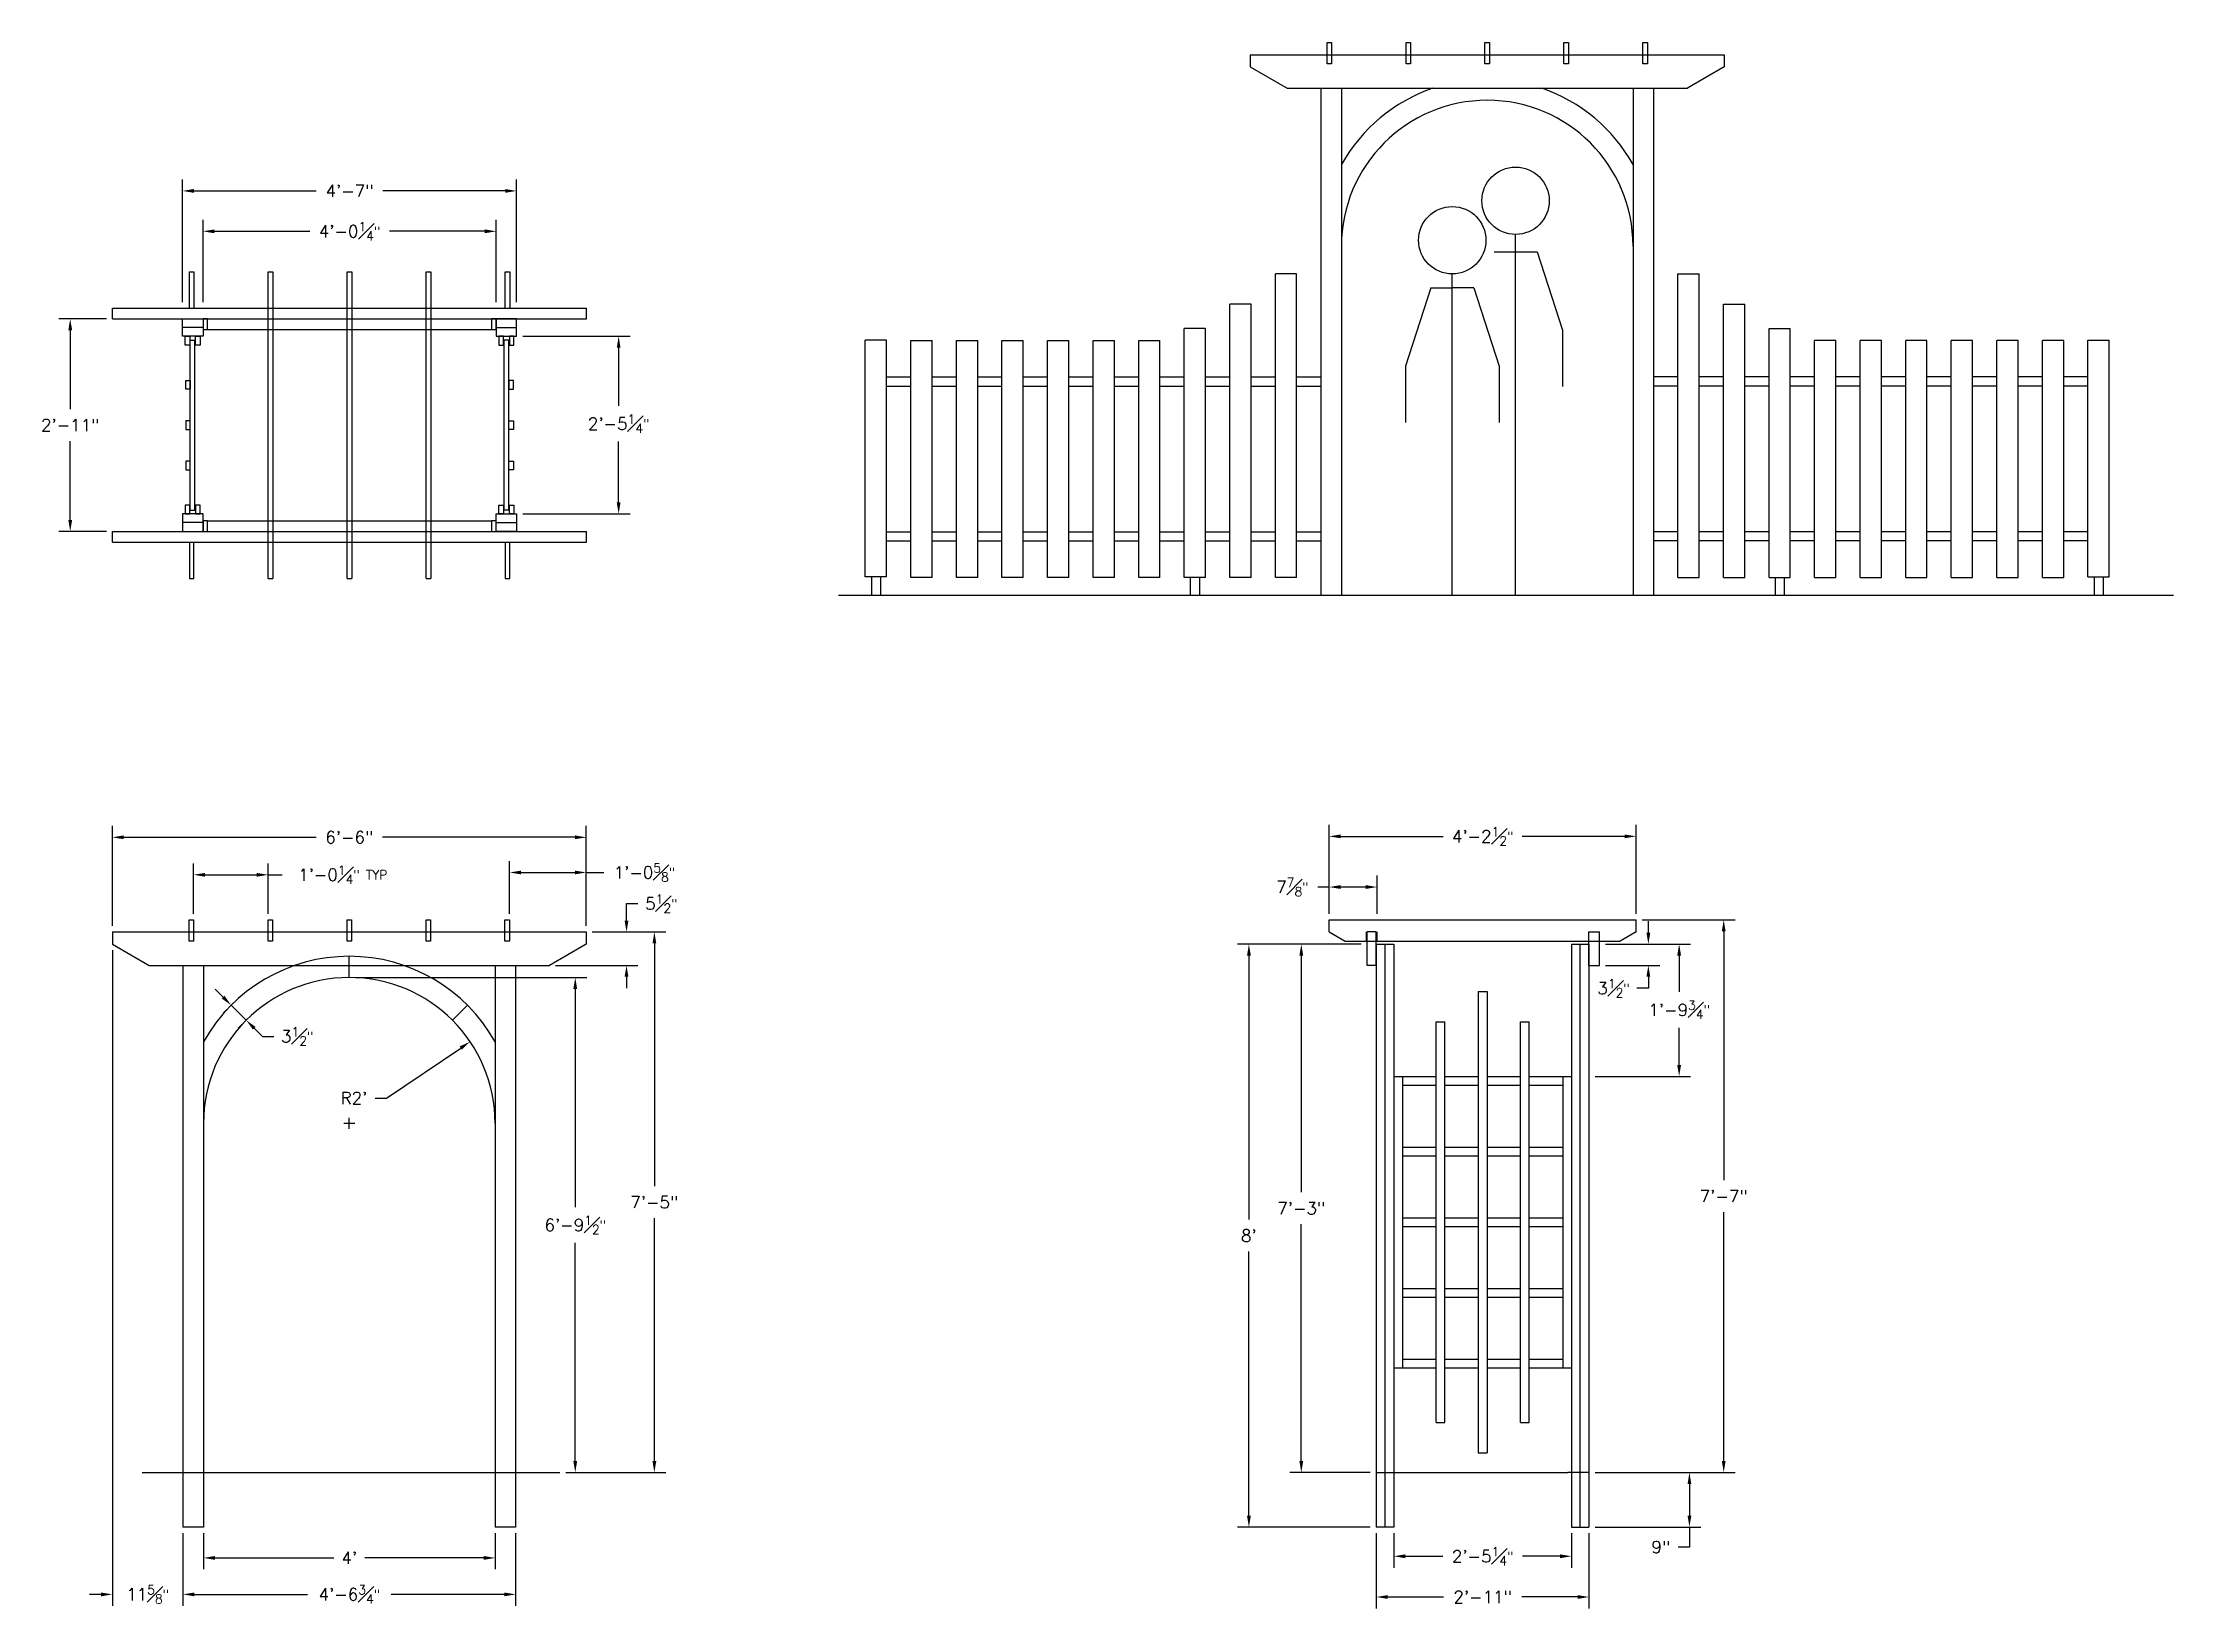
# Model space of a CAD drawing. Header units: inches. Extents: x -23 to 328, y -22 to 235.
import ezdxf

# ---------------------------------------------------------------- set-up
doc = ezdxf.new("R2010")
doc.units = ezdxf.units.IN
doc.header["$MEASUREMENT"] = 0
for name, color, linetype in [('Arbor', 7, 'Continuous'), ('Dimensions', 20, 'Continuous'), ('Reference', 72, 'Continuous')]:
    doc.layers.add(name, color=color, linetype=linetype)
doc.styles.get("Standard").update_dxf_attribs({"font": 'romans.shx'})
doc.dimstyles.get("Standard").update_dxf_attribs({"dimscale": 0, "dimtxt": 0.125, "dimasz": 0.1175, "dimexe": 0.1175, "dimexo": 0.0625, "dimgap": 0.09, "dimtad": 0, "dimtih": 1, "dimtoh": 1, "dimdec": 4, "dimzin": 0, "dimdsep": 46, "dimlunit": 4, "dimtxsty": 'Standard', "dimcen": 0.09, "dimadec": 0, "dimazin": 0, "dimtfac": 0.75, "dimtdec": 4, "dimtofl": 0, "dimtmove": 0, "dimatfit": 3, "dimfxl": 0.18, "dimfrac": 1, "dimtolj": 1, "dimtzin": 0, "dimarcsym": 0})

# ---------------------------------------------------------------- blocks, each defined once
blk = doc.blocks.new('*D0')
at = {"layer": 'Defpoints', "color": 0}
for p in [(0.12, -9), (54.87, -9), (0.12, -20.08)]:
    blk.add_point(p, dxfattribs=at)
at = {"layer": 'Dimensions', "color": 0, "lineweight": -2}
for p, q in [((0.12, -10), (0.12, -21.96)), ((54.87, -10), (54.87, -21.96)), ((2.01, -20.08), (20.62, -20.08)), ((52.99, -20.08), (34.38, -20.08))]:
    blk.add_line(p, q, dxfattribs=at)
at = {"layer": 'Dimensions', "color": 0}
for points in [[(2.01, -19.77), (2.01, -20.4), (0.12, -20.08)], [(52.99, -19.77), (52.99, -20.4), (54.87, -20.08)]]:
    blk.add_solid(points, dxfattribs=at)
at = {"layer": 'Dimensions', "color": 0, "insert": (27.5, -20.08), "char_height": 2, "attachment_point": 5}
blk.add_mtext('\\A1;4\'-6\\H0.750000x;\\S3#4;"', dxfattribs=at)
blk = doc.blocks.new('*D1')
at = {"layer": 'Defpoints', "color": 0}
for p in [(3.5, -9), (51.5, -9), (51.5, -14.07)]:
    blk.add_point(p, dxfattribs=at)
at = {"layer": 'Dimensions', "color": 0, "lineweight": -2}
for p, q in [((3.5, -10), (3.5, -15.95)), ((51.5, -10), (51.5, -15.95)), ((5.38, -14.07), (24.96, -14.07)), ((49.62, -14.07), (30.04, -14.07))]:
    blk.add_line(p, q, dxfattribs=at)
at = {"layer": 'Dimensions', "color": 0}
for points in [[(5.38, -13.76), (5.38, -14.39), (3.5, -14.07)], [(49.62, -13.76), (49.62, -14.39), (51.5, -14.07)]]:
    blk.add_solid(points, dxfattribs=at)
at = {"layer": 'Dimensions', "color": 0, "insert": (27.5, -14.07), "char_height": 2, "attachment_point": 5}
blk.add_mtext("\\A1;4'", dxfattribs=at)
blk = doc.blocks.new('*D2')
at = {"layer": 'Defpoints', "color": 0}
for p in [(66.5, 89), (77.71, 89), (62.14, 0)]:
    blk.add_point(p, dxfattribs=at)
at = {"layer": 'Dimensions', "color": 0, "lineweight": -2}
for p, q in [((67.5, 89), (79.59, 89)), ((77.71, 87.12), (77.71, 47.13)), ((77.71, 1.88), (77.71, 41.87)), ((63.14, 0), (79.59, 0))]:
    blk.add_line(p, q, dxfattribs=at)
at = {"layer": 'Dimensions', "color": 0}
for points in [[(77.4, 87.12), (78.03, 87.12), (77.71, 89)], [(77.4, 1.88), (78.03, 1.88), (77.71, 0)]]:
    blk.add_solid(points, dxfattribs=at)
at = {"layer": 'Dimensions', "color": 0, "insert": (77.71, 44.5), "char_height": 2, "attachment_point": 5}
blk.add_mtext('\\A1;7\'-5"', dxfattribs=at)
blk = doc.blocks.new('*D3')
at = {"layer": 'Defpoints', "color": 0}
for p in [(66.5, 104.59), (-11.5, 89), (66.5, 89)]:
    blk.add_point(p, dxfattribs=at)
at = {"layer": 'Dimensions', "color": 0, "lineweight": -2}
for p, q in [((-11.5, 90), (-11.5, 106.47)), ((66.5, 90), (66.5, 106.47)), ((-9.62, 104.59), (22.06, 104.59)), ((64.62, 104.59), (32.94, 104.59))]:
    blk.add_line(p, q, dxfattribs=at)
at = {"layer": 'Dimensions', "color": 0}
for points in [[(-9.62, 104.91), (-9.62, 104.28), (-11.5, 104.59)], [(64.62, 104.91), (64.62, 104.28), (66.5, 104.59)]]:
    blk.add_solid(points, dxfattribs=at)
at = {"layer": 'Dimensions', "color": 0, "insert": (27.5, 104.59), "char_height": 2, "attachment_point": 5}
blk.add_mtext('\\A1;6\'-6"', dxfattribs=at)
blk = doc.blocks.new('*D4')
at = {"layer": 'Defpoints', "color": 0}
for p in [(27.5, 81.5), (64.69, 81.5), (62.14, 0)]:
    blk.add_point(p, dxfattribs=at)
at = {"layer": 'Dimensions', "color": 0, "lineweight": -2}
for p, q in [((28.5, 81.5), (66.57, 81.5)), ((64.69, 79.62), (64.69, 43.69)), ((64.69, 1.88), (64.69, 37.81)), ((63.14, 0), (66.57, 0))]:
    blk.add_line(p, q, dxfattribs=at)
at = {"layer": 'Dimensions', "color": 0}
for points in [[(64.37, 79.62), (65, 79.62), (64.69, 81.5)], [(64.37, 1.88), (65, 1.88), (64.69, 0)]]:
    blk.add_solid(points, dxfattribs=at)
at = {"layer": 'Dimensions', "color": 0, "insert": (64.69, 40.75), "char_height": 2, "attachment_point": 5}
blk.add_mtext('\\A1;6\'-9\\H0.750000x;\\S1#2;"', dxfattribs=at)
blk = doc.blocks.new('*D5')
at = {"layer": 'Defpoints', "color": 0}
for p in [(-11.46, 189.97), (-18.44, 154.97), (-11.46, 154.97)]:
    blk.add_point(p, dxfattribs=at)
at = {"layer": 'Dimensions', "color": 0, "lineweight": -2}
for p, q in [((-12.46, 189.97), (-20.32, 189.97)), ((-18.44, 188.09), (-18.44, 175.1)), ((-18.44, 156.85), (-18.44, 169.84)), ((-12.46, 154.97), (-20.32, 154.97))]:
    blk.add_line(p, q, dxfattribs=at)
at = {"layer": 'Dimensions', "color": 0}
for points in [[(-18.75, 188.09), (-18.12, 188.09), (-18.44, 189.97)], [(-18.75, 156.85), (-18.12, 156.85), (-18.44, 154.97)]]:
    blk.add_solid(points, dxfattribs=at)
at = {"layer": 'Dimensions', "color": 0, "insert": (-18.44, 172.47), "char_height": 2, "attachment_point": 5}
blk.add_mtext('\\A1;2\'-11"', dxfattribs=at)
blk = doc.blocks.new('*D6')
at = {"layer": 'Defpoints', "color": 0}
for p in [(51.67, 204.39), (3.42, 191.72), (51.67, 191.72)]:
    blk.add_point(p, dxfattribs=at)
at = {"layer": 'Dimensions', "color": 0, "lineweight": -2}
for p, q in [((3.42, 192.72), (3.42, 206.27)), ((5.3, 204.39), (20.98, 204.39)), ((49.79, 204.39), (34.1, 204.39)), ((51.67, 192.72), (51.67, 206.27))]:
    blk.add_line(p, q, dxfattribs=at)
at = {"layer": 'Dimensions', "color": 0}
for points in [[(5.3, 204.7), (5.3, 204.07), (3.42, 204.39)], [(49.79, 204.7), (49.79, 204.07), (51.67, 204.39)]]:
    blk.add_solid(points, dxfattribs=at)
at = {"layer": 'Dimensions', "color": 0, "insert": (27.54, 204.39), "char_height": 2, "attachment_point": 5}
blk.add_mtext('\\A1;4\'-0\\H0.750000x;\\S1#4;"', dxfattribs=at)
blk = doc.blocks.new('*D7')
at = {"layer": 'Defpoints', "color": 0}
for p in [(239.29, 91), (253.72, 91), (231.54, 0)]:
    blk.add_point(p, dxfattribs=at)
at = {"layer": 'Dimensions', "color": 0, "lineweight": -2}
for p, q in [((240.29, 91), (255.6, 91)), ((253.72, 89.12), (253.72, 48.13)), ((253.72, 1.88), (253.72, 42.87)), ((232.54, 0), (255.6, 0))]:
    blk.add_line(p, q, dxfattribs=at)
at = {"layer": 'Dimensions', "color": 0}
for points in [[(253.41, 89.12), (254.03, 89.12), (253.72, 91)], [(253.41, 1.88), (254.03, 1.88), (253.72, 0)]]:
    blk.add_solid(points, dxfattribs=at)
at = {"layer": 'Dimensions', "color": 0, "insert": (253.72, 45.5), "char_height": 2, "attachment_point": 5}
blk.add_mtext('\\A1;7\'-7"', dxfattribs=at)
blk = doc.blocks.new('*D8')
at = {"layer": 'Defpoints', "color": 0}
for p in [(231.54, 0), (231.54, -9), (248.08, -9)]:
    blk.add_point(p, dxfattribs=at)
at = {"layer": 'Dimensions', "color": 0, "lineweight": -2}
for p, q in [((232.54, 0), (249.96, 0)), ((248.08, -1.88), (248.08, -7.12)), ((232.54, -9), (249.96, -9)), ((248.08, -9), (248.08, -12.29)), ((248.08, -12.29), (246.2, -12.29))]:
    blk.add_line(p, q, dxfattribs=at)
at = {"layer": 'Dimensions', "color": 0}
for points in [[(247.77, -1.88), (248.39, -1.88), (248.08, 0)], [(247.77, -7.12), (248.39, -7.12), (248.08, -9)]]:
    blk.add_solid(points, dxfattribs=at)
at = {"layer": 'Dimensions', "color": 0, "insert": (243.38, -12.29), "char_height": 2, "attachment_point": 5}
blk.add_mtext('\\A1;9"', dxfattribs=at)
blk = doc.blocks.new('*D9')
at = {"layer": 'Defpoints', "color": 0}
for p in [(195.04, 87), (175.57, -9), (196.54, -9)]:
    blk.add_point(p, dxfattribs=at)
at = {"layer": 'Dimensions', "color": 0, "lineweight": -2}
for p, q in [((194.04, 87), (173.69, 87)), ((175.57, 85.12), (175.57, 41.63)), ((175.57, -7.12), (175.57, 36.37)), ((195.54, -9), (173.69, -9))]:
    blk.add_line(p, q, dxfattribs=at)
at = {"layer": 'Dimensions', "color": 0}
for points in [[(175.26, 85.12), (175.89, 85.12), (175.57, 87)], [(175.26, -7.12), (175.89, -7.12), (175.57, -9)]]:
    blk.add_solid(points, dxfattribs=at)
at = {"layer": 'Dimensions', "color": 0, "insert": (175.57, 39), "char_height": 2, "attachment_point": 5}
blk.add_mtext("\\A1;8'", dxfattribs=at)
blk = doc.blocks.new('*D10')
at = {"layer": 'Defpoints', "color": 0}
for p in [(239.29, 104.75), (188.79, 91), (239.29, 91)]:
    blk.add_point(p, dxfattribs=at)
at = {"layer": 'Dimensions', "color": 0, "lineweight": -2}
for p, q in [((188.79, 92), (188.79, 106.63)), ((239.29, 92), (239.29, 106.63)), ((190.67, 104.75), (207.52, 104.75)), ((237.41, 104.75), (220.56, 104.75))]:
    blk.add_line(p, q, dxfattribs=at)
at = {"layer": 'Dimensions', "color": 0}
for points in [[(190.67, 105.06), (190.67, 104.44), (188.79, 104.75)], [(237.41, 105.06), (237.41, 104.44), (239.29, 104.75)]]:
    blk.add_solid(points, dxfattribs=at)
at = {"layer": 'Dimensions', "color": 0, "insert": (214.04, 104.75), "char_height": 2, "attachment_point": 5}
blk.add_mtext('\\A1;4\'-2\\H0.750000x;\\S1#2;"', dxfattribs=at)
blk = doc.blocks.new('*D11')
at = {"layer": 'Defpoints', "color": 0}
for p in [(55.04, 211.04), (0.04, 191.72), (55.04, 191.72)]:
    blk.add_point(p, dxfattribs=at)
at = {"layer": 'Dimensions', "color": 0, "lineweight": -2}
for p, q in [((0.04, 192.72), (0.04, 212.92)), ((1.92, 211.04), (22.06, 211.04)), ((53.16, 211.04), (33.03, 211.04)), ((55.04, 192.72), (55.04, 212.92))]:
    blk.add_line(p, q, dxfattribs=at)
at = {"layer": 'Dimensions', "color": 0}
for points in [[(1.92, 211.35), (1.92, 210.73), (0.04, 211.04)], [(53.16, 211.35), (53.16, 210.73), (55.04, 211.04)]]:
    blk.add_solid(points, dxfattribs=at)
at = {"layer": 'Dimensions', "color": 0, "insert": (27.54, 211.04), "char_height": 2, "attachment_point": 5}
blk.add_mtext('\\A1;4\'-7"', dxfattribs=at)
blk = doc.blocks.new('*D12')
at = {"layer": 'Defpoints', "color": 0}
for p in [(196.54, -9), (231.54, -9), (231.54, -20.51)]:
    blk.add_point(p, dxfattribs=at)
at = {"layer": 'Dimensions', "color": 0, "lineweight": -2}
for p, q in [((196.54, -10), (196.54, -22.39)), ((231.54, -10), (231.54, -22.39)), ((198.42, -20.51), (207.6, -20.51)), ((229.66, -20.51), (220.48, -20.51))]:
    blk.add_line(p, q, dxfattribs=at)
at = {"layer": 'Dimensions', "color": 0}
for points in [[(198.42, -20.2), (198.42, -20.82), (196.54, -20.51)], [(229.66, -20.2), (229.66, -20.82), (231.54, -20.51)]]:
    blk.add_solid(points, dxfattribs=at)
at = {"layer": 'Dimensions', "color": 0, "insert": (214.04, -20.51), "char_height": 2, "attachment_point": 5}
blk.add_mtext('\\A1;2\'-11"', dxfattribs=at)
blk = doc.blocks.new('*D13')
at = {"layer": 'Defpoints', "color": 0}
for p in [(195.04, 87), (184.19, 0), (196.54, 0)]:
    blk.add_point(p, dxfattribs=at)
at = {"layer": 'Dimensions', "color": 0, "lineweight": -2}
for p, q in [((194.04, 87), (182.31, 87)), ((184.19, 85.12), (184.19, 46.13)), ((184.19, 1.88), (184.19, 40.87)), ((195.54, 0), (182.31, 0))]:
    blk.add_line(p, q, dxfattribs=at)
at = {"layer": 'Dimensions', "color": 0}
for points in [[(183.88, 85.12), (184.51, 85.12), (184.19, 87)], [(183.88, 1.88), (184.51, 1.88), (184.19, 0)]]:
    blk.add_solid(points, dxfattribs=at)
at = {"layer": 'Dimensions', "color": 0, "insert": (184.19, 43.5), "char_height": 2, "attachment_point": 5}
blk.add_mtext('\\A1;7\'-3"', dxfattribs=at)
blk = doc.blocks.new('*D14')
at = {"layer": 'Defpoints', "color": 0}
for p in [(196.67, 96.4), (188.79, 91), (196.67, 91)]:
    blk.add_point(p, dxfattribs=at)
at = {"layer": 'Dimensions', "color": 0, "lineweight": -2}
for p, q in [((188.79, 92), (188.79, 98.28)), ((196.67, 92), (196.67, 98.28)), ((188.79, 96.4), (186.91, 96.4)), ((194.79, 96.4), (190.67, 96.4))]:
    blk.add_line(p, q, dxfattribs=at)
at = {"layer": 'Dimensions', "color": 0}
for points in [[(190.67, 96.72), (190.67, 96.09), (188.79, 96.4)], [(194.79, 96.72), (194.79, 96.09), (196.67, 96.4)]]:
    blk.add_solid(points, dxfattribs=at)
at = {"layer": 'Dimensions', "color": 0, "insert": (182.73, 96.4), "char_height": 2, "attachment_point": 5}
blk.add_mtext('\\A1;7\\H0.750000x;\\S7#8;"', dxfattribs=at)
blk = doc.blocks.new('*D15')
at = {"layer": 'Defpoints', "color": 0}
for p in [(199.42, -9), (228.67, -9), (228.67, -13.8)]:
    blk.add_point(p, dxfattribs=at)
at = {"layer": 'Dimensions', "color": 0, "lineweight": -2}
for p, q in [((199.42, -10), (199.42, -15.68)), ((228.67, -10), (228.67, -15.68)), ((201.3, -13.8), (207.48, -13.8)), ((226.79, -13.8), (220.6, -13.8))]:
    blk.add_line(p, q, dxfattribs=at)
at = {"layer": 'Dimensions', "color": 0}
for points in [[(201.3, -13.49), (201.3, -14.12), (199.42, -13.8)], [(226.79, -13.49), (226.79, -14.12), (228.67, -13.8)]]:
    blk.add_solid(points, dxfattribs=at)
at = {"layer": 'Dimensions', "color": 0, "insert": (214.04, -13.8), "char_height": 2, "attachment_point": 5}
blk.add_mtext('\\A1;2\'-5\\H0.750000x;\\S1#4;"', dxfattribs=at)
blk = doc.blocks.new('*D16')
at = {"layer": 'Defpoints', "color": 0}
for p in [(233.29, 87), (246.39, 87), (231.54, 65.22)]:
    blk.add_point(p, dxfattribs=at)
at = {"layer": 'Dimensions', "color": 0, "lineweight": -2}
for p, q in [((234.29, 87), (248.27, 87)), ((246.39, 85.12), (246.39, 79.12)), ((246.39, 67.1), (246.39, 73.24)), ((232.54, 65.22), (248.27, 65.22))]:
    blk.add_line(p, q, dxfattribs=at)
at = {"layer": 'Dimensions', "color": 0}
for points in [[(246.07, 85.12), (246.7, 85.12), (246.39, 87)], [(246.07, 67.1), (246.7, 67.1), (246.39, 65.22)]]:
    blk.add_solid(points, dxfattribs=at)
at = {"layer": 'Dimensions', "color": 0, "insert": (246.39, 76.18), "char_height": 2, "attachment_point": 5}
blk.add_mtext('\\A1;1\'-9\\H0.750000x;\\S3#4;"', dxfattribs=at)
blk = doc.blocks.new('*D17')
at = {"layer": 'Defpoints', "color": 0}
for p in [(14.12, 98.42), (1.88, 91), (14.12, 91)]:
    blk.add_point(p, dxfattribs=at)
at = {"layer": 'Dimensions', "color": 0, "lineweight": -2}
for p, q in [((1.88, 92), (1.88, 100.3)), ((3.76, 98.42), (12.24, 98.42)), ((14.12, 92), (14.12, 100.3)), ((14.12, 98.42), (16.44, 98.42))]:
    blk.add_line(p, q, dxfattribs=at)
at = {"layer": 'Dimensions', "color": 0}
for points in [[(3.76, 98.73), (3.76, 98.1), (1.88, 98.42)], [(12.24, 98.73), (12.24, 98.1), (14.12, 98.42)]]:
    blk.add_solid(points, dxfattribs=at)
at = {"layer": 'Dimensions', "color": 0, "insert": (26.43, 98.42), "char_height": 2, "attachment_point": 5}
blk.add_mtext('\\A1;1\'-0\\H0.750000x;\\S1#4;" TYP', dxfattribs=at)
blk = doc.blocks.new('*D18')
at = {"layer": 'Defpoints', "color": 0}
for p in [(55.04, 187.1), (55.04, 157.85), (71.83, 157.85)]:
    blk.add_point(p, dxfattribs=at)
at = {"layer": 'Dimensions', "color": 0, "lineweight": -2}
for p, q in [((56.04, 187.1), (73.71, 187.1)), ((71.83, 185.22), (71.83, 175.64)), ((71.83, 159.73), (71.83, 169.76)), ((56.04, 157.85), (73.71, 157.85))]:
    blk.add_line(p, q, dxfattribs=at)
at = {"layer": 'Dimensions', "color": 0}
for points in [[(71.52, 185.22), (72.14, 185.22), (71.83, 187.1)], [(71.52, 159.73), (72.14, 159.73), (71.83, 157.85)]]:
    blk.add_solid(points, dxfattribs=at)
at = {"layer": 'Dimensions', "color": 0, "insert": (71.83, 172.7), "char_height": 2, "attachment_point": 5}
blk.add_mtext('\\A1;2\'-5\\H0.750000x;\\S1#4;"', dxfattribs=at)
blk = doc.blocks.new('*D19')
at = {"layer": 'Defpoints', "color": 0}
for p in [(-11.5, 87), (0.12, -9), (0.12, -20.08)]:
    blk.add_point(p, dxfattribs=at)
at = {"layer": 'Dimensions', "color": 0, "lineweight": -2}
for p, q in [((-11.5, 86), (-11.5, -21.96)), ((0.12, -10), (0.12, -21.96)), ((-13.38, -20.08), (-15.26, -20.08)), ((2.01, -20.08), (3.89, -20.08))]:
    blk.add_line(p, q, dxfattribs=at)
at = {"layer": 'Dimensions', "color": 0}
for points in [[(-13.38, -19.77), (-13.38, -20.4), (-11.5, -20.08)], [(2.01, -19.77), (2.01, -20.4), (0.12, -20.08)]]:
    blk.add_solid(points, dxfattribs=at)
at = {"layer": 'Dimensions', "color": 0, "insert": (-5.69, -20.08), "char_height": 2, "attachment_point": 5}
blk.add_mtext('\\A1;11\\H0.750000x;\\S5#8;"', dxfattribs=at)
blk = doc.blocks.new('*D20')
at = {"layer": 'Defpoints', "color": 0}
for p in [(66.5, 89), (60.44, 83.5), (73.13, 83.5)]:
    blk.add_point(p, dxfattribs=at)
at = {"layer": 'Dimensions', "color": 0, "lineweight": -2}
for p, q in [((73.13, 90.88), (73.13, 93.68)), ((73.13, 93.68), (75.01, 93.68)), ((67.5, 89), (75.01, 89)), ((61.44, 83.5), (75.01, 83.5)), ((73.13, 81.62), (73.13, 79.74))]:
    blk.add_line(p, q, dxfattribs=at)
at = {"layer": 'Dimensions', "color": 0}
for points in [[(72.81, 90.88), (73.44, 90.88), (73.13, 89)], [(72.81, 81.62), (73.44, 81.62), (73.13, 83.5)]]:
    blk.add_solid(points, dxfattribs=at)
at = {"layer": 'Dimensions', "color": 0, "insert": (78.86, 93.68), "char_height": 2, "attachment_point": 5}
blk.add_mtext('\\A1;5\\H0.750000x;\\S1#2;"', dxfattribs=at)
blk = doc.blocks.new('*D21')
at = {"layer": 'Defpoints', "color": 0}
for p in [(66.5, 98.8), (53.88, 91), (66.5, 89)]:
    blk.add_point(p, dxfattribs=at)
at = {"layer": 'Dimensions', "color": 0, "lineweight": -2}
for p, q in [((53.88, 92), (53.88, 100.68)), ((55.76, 98.8), (64.62, 98.8)), ((66.5, 90), (66.5, 100.68)), ((66.5, 98.8), (69.37, 98.8))]:
    blk.add_line(p, q, dxfattribs=at)
at = {"layer": 'Dimensions', "color": 0}
for points in [[(55.76, 99.11), (55.76, 98.49), (53.88, 98.8)], [(64.62, 99.11), (64.62, 98.49), (66.5, 98.8)]]:
    blk.add_solid(points, dxfattribs=at)
at = {"layer": 'Dimensions', "color": 0, "insert": (76.07, 98.8), "char_height": 2, "attachment_point": 5}
blk.add_mtext('\\A1;1\'-0\\H0.750000x;\\S5#8;"', dxfattribs=at)
blk = doc.blocks.new('*D22')
at = {"layer": 'Defpoints', "color": 0}
for p in [(233.29, 87), (233.29, 83.5), (241.32, 83.5)]:
    blk.add_point(p, dxfattribs=at)
at = {"layer": 'Dimensions', "color": 0, "lineweight": -2}
for p, q in [((241.32, 88.88), (241.32, 90.76)), ((234.29, 87), (243.2, 87)), ((234.29, 83.5), (243.2, 83.5)), ((241.32, 81.62), (241.32, 79.74)), ((241.32, 79.74), (239.44, 79.74))]:
    blk.add_line(p, q, dxfattribs=at)
at = {"layer": 'Dimensions', "color": 0}
for points in [[(241, 88.88), (241.63, 88.88), (241.32, 87)], [(241, 81.62), (241.63, 81.62), (241.32, 83.5)]]:
    blk.add_solid(points, dxfattribs=at)
at = {"layer": 'Dimensions', "color": 0, "insert": (235.58, 79.74), "char_height": 2, "attachment_point": 5}
blk.add_mtext('\\A1;3\\H0.750000x;\\S1#2;"', dxfattribs=at)
blk = doc.blocks.new('*D23')
at = {"layer": 'Defpoints', "color": 0}
for p in [(8.05, 76.95), (10.53, 74.47), (10.53, 74.47)]:
    blk.add_point(p, dxfattribs=at)
at = {"layer": 'Dimensions', "color": 0, "lineweight": -2}
for p, q in [((6.73, 78.27), (5.4, 79.6)), ((7.35, 76.24), (6.73, 75.62)), ((9.82, 73.76), (9.2, 73.14)), ((11.86, 73.14), (13.19, 71.81)), ((13.19, 71.81), (15.07, 71.81))]:
    blk.add_line(p, q, dxfattribs=at)
at = {"layer": 'Dimensions', "color": 0}
for points in [[(6.95, 78.5), (6.5, 78.05), (8.05, 76.95)], [(12.08, 73.36), (11.64, 72.92), (10.53, 74.47)]]:
    blk.add_solid(points, dxfattribs=at)
at = {"layer": 'Dimensions', "color": 0, "insert": (18.92, 71.81), "char_height": 2, "attachment_point": 5}
blk.add_mtext('\\A1;3\\H0.750000x;\\S1#2;"', dxfattribs=at)
blk = doc.blocks.new('*D24')
at = {"layer": 'Defpoints', "color": 0}
for p in [(47.38, 70.94), (27.5, 57.5)]:
    blk.add_point(p, dxfattribs=at)
at = {"layer": 'Dimensions', "color": 0, "lineweight": -2}
for p, q in [((33.62, 61.64), (45.83, 69.89)), ((31.74, 61.64), (33.62, 61.64))]:
    blk.add_line(p, q, dxfattribs=at)
at = {"layer": 'Dimensions', "color": 0}
blk.add_solid([(45.65, 70.15), (46, 69.63), (47.38, 70.94)], dxfattribs=at)
at = {"layer": 'Dimensions', "color": 0, "insert": (28.26, 61.64), "char_height": 2, "attachment_point": 5}
blk.add_mtext("\\A1;R2'", dxfattribs=at)

msp = doc.modelspace()

# ---------------------------------------------------------------- linework, layer by layer
at = {"layer": 'Arbor'}
for p, q in [((175.80236, 233.46427), (253.80236, 233.46427)), ((175.80236, 233.46427), (175.80236, 231.46427)), ((253.80236, 233.46427), (253.80236, 231.46427)), ((175.80236, 231.46427), (181.86453, 227.96427)), ((253.80236, 231.46427), (247.74018, 227.96427)), ((181.86453, 227.96427), (247.74018, 227.96427)), ((187.42736, 227.96427), (187.42736, 144.46427)), ((190.80236, 227.96427), (190.80236, 144.46427)), ((238.80236, 227.96427), (238.80236, 144.46427)), ((242.17736, 227.96427), (242.17736, 144.46427)), ((1.16834, 191.72341), (1.16834, 197.72341)), ((1.16834, 197.72341), (1.91834, 197.72341)), ((1.91834, 197.72341), (1.91834, 191.72341)), ((14.16834, 147.22341), (14.16834, 197.72341)), ((14.16834, 197.72341), (14.91834, 197.72341)), ((14.91834, 197.72341), (14.91834, 147.22341)), ((27.16834, 197.72341), (27.91834, 197.72341)), ((27.16834, 147.22341), (27.16834, 197.72341)), ((27.91834, 197.72341), (27.91834, 147.22341)), ((40.16834, 147.22341), (40.16834, 197.72341)), ((40.16834, 197.72341), (40.91834, 197.72341)), ((40.91834, 197.72341), (40.91834, 147.22341)), ((53.16834, 191.72341), (53.16834, 197.72341)), ((53.16834, 197.72341), (53.91834, 197.72341)), ((53.91834, 197.72341), (53.91834, 191.72341)), ((183.42736, 197.39393), (179.92736, 197.39393)), ((179.92736, 147.40177), (179.92736, 197.39393)), ((183.42736, 147.40177), (183.42736, 197.39393)), ((246.17736, 147.40177), (246.17736, 197.39393)), ((246.17736, 197.39393), (249.67736, 197.39393)), ((249.67736, 147.40177), (249.67736, 197.39393)), ((-11.45666, 189.97341), (-11.45666, 191.72341)), ((-11.45666, 191.72341), (66.54334, 191.72341)), ((-11.45666, 189.97341), (66.54334, 189.97341)), ((0.04334, 189.97341), (3.54334, 189.97341)), ((0.04334, 187.09841), (0.04334, 189.97341)), ((3.41834, 189.97341), (3.41834, 188.22341)), ((3.41834, 189.97341), (3.41834, 187.09841)), ((55.04334, 189.97341), (51.54334, 189.97341)), ((55.04334, 189.97341), (51.54334, 189.97341)), ((51.66834, 189.97341), (51.66834, 188.22341)), ((51.66834, 189.97341), (51.66834, 187.09841)), ((51.66834, 189.97341), (51.66834, 188.22341)), ((55.04334, 188.22341), (55.04334, 189.97341)), ((55.04334, 187.09841), (55.04334, 189.97341)), ((66.54334, 189.97341), (66.54334, 191.72341)), ((172.42736, 147.40177), (172.42736, 192.40177)), ((175.92736, 192.40177), (172.42736, 192.40177)), ((175.92736, 147.40177), (175.92736, 192.40177)), ((253.67736, 147.40177), (253.67736, 192.40177)), ((253.67736, 192.40177), (257.17736, 192.40177)), ((257.17736, 147.40177), (257.17736, 192.40177)), ((3.41834, 188.53591), (0.04334, 188.53591)), ((3.41834, 187.09841), (0.04334, 187.09841)), ((1.32758, 158.47341), (1.32758, 186.47341)), ((1.32758, 186.47341), (2.07758, 186.47341)), ((2.07758, 158.47341), (2.07758, 186.47341)), ((4.16834, 188.22341), (50.91834, 188.22341)), ((51.66834, 188.53591), (55.04334, 188.53591)), ((51.66834, 187.09841), (55.04334, 187.09841)), ((53.0091, 158.47341), (53.0091, 186.47341)), ((53.7591, 186.47341), (53.0091, 186.47341)), ((53.7591, 158.47341), (53.7591, 186.47341)), ((112.42736, 147.46427), (112.42736, 186.46427)), ((115.92736, 186.46427), (112.42736, 186.46427)), ((115.92736, 147.46427), (115.92736, 186.46427)), ((119.92736, 147.40177), (119.92736, 186.40177)), ((119.92736, 186.40177), (123.42736, 186.40177)), ((123.42736, 147.40177), (123.42736, 186.40177)), ((127.42736, 147.40177), (127.42736, 186.40177)), ((127.42736, 186.40177), (130.92736, 186.40177)), ((130.92736, 147.40177), (130.92736, 186.40177)), ((134.92736, 147.40177), (134.92736, 186.40177)), ((134.92736, 186.40177), (138.42736, 186.40177)), ((138.42736, 147.40177), (138.42736, 186.40177)), ((142.42736, 147.40177), (142.42736, 186.40177)), ((142.42736, 186.40177), (145.92736, 186.40177)), ((145.92736, 147.40177), (145.92736, 186.40177)), ((149.92736, 147.40177), (149.92736, 186.40177)), ((149.92736, 186.40177), (153.42736, 186.40177)), ((153.42736, 147.40177), (153.42736, 186.40177)), ((157.42736, 147.40177), (157.42736, 186.40177)), ((157.42736, 186.40177), (160.92736, 186.40177)), ((160.92736, 147.40177), (160.92736, 186.40177)), ((164.92736, 147.40177), (164.92736, 188.40177)), ((168.42736, 188.40177), (164.92736, 188.40177)), ((168.42736, 147.40177), (168.42736, 188.40177)), ((261.17736, 147.40177), (261.17736, 188.40177)), ((261.17736, 188.40177), (264.67736, 188.40177)), ((264.67736, 147.40177), (264.67736, 188.40177)), ((268.67736, 147.40177), (268.67736, 186.40177)), ((272.17736, 186.40177), (268.67736, 186.40177)), ((272.17736, 147.40177), (272.17736, 186.40177)), ((276.17736, 147.40177), (276.17736, 186.40177)), ((279.67736, 186.40177), (276.17736, 186.40177)), ((279.67736, 147.40177), (279.67736, 186.40177)), ((283.67736, 147.40177), (283.67736, 186.40177)), ((287.17736, 186.40177), (283.67736, 186.40177)), ((287.17736, 147.40177), (287.17736, 186.40177)), ((291.17736, 147.40177), (291.17736, 186.40177)), ((294.67736, 186.40177), (291.17736, 186.40177)), ((294.67736, 147.40177), (294.67736, 186.40177)), ((298.67736, 147.40177), (298.67736, 186.40177)), ((302.17736, 186.40177), (298.67736, 186.40177)), ((302.17736, 147.40177), (302.17736, 186.40177)), ((306.17736, 147.40177), (306.17736, 186.40177)), ((309.67736, 186.40177), (306.17736, 186.40177)), ((309.67736, 147.40177), (309.67736, 186.40177)), ((313.67736, 147.46427), (313.67736, 186.46427)), ((313.67736, 186.46427), (317.17736, 186.46427)), ((317.17736, 147.46427), (317.17736, 186.46427)), ((115.92736, 180.40177), (119.92736, 180.40177)), ((115.92736, 178.90177), (119.92736, 178.90177)), ((123.42736, 180.40177), (127.42736, 180.40177)), ((123.42736, 178.90177), (127.42736, 178.90177)), ((130.92736, 180.40177), (134.92736, 180.40177)), ((130.92736, 178.90177), (134.92736, 178.90177)), ((138.42736, 180.40177), (142.42736, 180.40177)), ((138.42736, 178.90177), (142.42736, 178.90177)), ((145.92736, 180.40177), (149.92736, 180.40177)), ((145.92736, 178.90177), (149.92736, 178.90177)), ((153.42736, 180.40177), (157.42736, 180.40177)), ((153.42736, 178.90177), (157.42736, 178.90177)), ((160.92736, 180.40177), (164.92736, 180.40177)), ((160.92736, 178.90177), (164.92736, 178.90177)), ((168.42736, 180.40177), (172.42736, 180.40177)), ((168.42736, 178.90177), (172.42736, 178.90177)), ((175.92736, 180.40177), (179.92736, 180.40177)), ((175.92736, 178.90177), (179.92736, 178.90177)), ((183.42736, 180.40177), (187.42736, 180.40177)), ((183.42736, 178.90177), (187.42736, 178.90177)), ((246.17736, 180.40177), (242.17736, 180.40177)), ((246.17736, 178.90177), (242.17736, 178.90177)), ((253.67736, 180.40177), (249.67736, 180.40177)), ((253.67736, 178.90177), (249.67736, 178.90177)), ((261.17736, 180.40177), (257.17736, 180.40177)), ((261.17736, 178.90177), (257.17736, 178.90177)), ((268.67736, 180.40177), (264.67736, 180.40177)), ((268.67736, 178.90177), (264.67736, 178.90177)), ((276.17736, 180.40177), (272.17736, 180.40177)), ((276.17736, 178.90177), (272.17736, 178.90177)), ((283.67736, 180.40177), (279.67736, 180.40177)), ((283.67736, 178.90177), (279.67736, 178.90177)), ((291.17736, 180.40177), (287.17736, 180.40177)), ((291.17736, 178.90177), (287.17736, 178.90177)), ((298.67736, 180.40177), (294.67736, 180.40177)), ((298.67736, 178.90177), (294.67736, 178.90177)), ((306.17736, 180.40177), (302.17736, 180.40177)), ((306.17736, 178.90177), (302.17736, 178.90177)), ((313.67736, 180.40177), (309.67736, 180.40177)), ((313.67736, 178.90177), (309.67736, 178.90177)), ((0.04334, 157.84841), (0.04334, 154.97341)), ((3.41834, 157.84841), (0.04334, 157.84841)), ((1.32758, 158.47341), (2.07758, 158.47341)), ((3.41834, 154.97341), (3.41834, 157.84841)), ((51.66834, 157.84841), (55.04334, 157.84841)), ((51.66834, 154.97341), (51.66834, 157.84841)), ((53.7591, 158.47341), (53.0091, 158.47341)), ((55.04334, 157.84841), (55.04334, 154.97341)), ((-11.45666, 154.97341), (66.54334, 154.97341)), ((-11.45666, 153.22341), (-11.45666, 154.97341)), ((3.41834, 156.41091), (0.04334, 156.41091)), ((0.04334, 154.97341), (3.54334, 154.97341)), ((4.16834, 156.72341), (50.91834, 156.72341)), ((55.04334, 154.97341), (51.54334, 154.97341)), ((55.04334, 154.97341), (51.54334, 154.97341)), ((51.66834, 154.97341), (51.66834, 156.72341)), ((51.66834, 156.41091), (55.04334, 156.41091)), ((55.04334, 156.72341), (55.04334, 154.97341)), ((66.54334, 153.22341), (66.54334, 154.97341)), ((115.92736, 154.90177), (119.92736, 154.90177)), ((123.42736, 154.90177), (127.42736, 154.90177)), ((130.92736, 154.90177), (134.92736, 154.90177)), ((138.42736, 154.90177), (142.42736, 154.90177)), ((145.92736, 154.90177), (149.92736, 154.90177)), ((153.42736, 154.90177), (157.42736, 154.90177)), ((160.92736, 154.90177), (164.92736, 154.90177)), ((168.42736, 154.90177), (172.42736, 154.90177)), ((175.92736, 154.90177), (179.92736, 154.90177)), ((183.42736, 154.90177), (187.42736, 154.90177)), ((246.17736, 154.90177), (242.17736, 154.90177)), ((253.67736, 154.90177), (249.67736, 154.90177)), ((261.17736, 154.90177), (257.17736, 154.90177)), ((268.67736, 154.90177), (264.67736, 154.90177)), ((276.17736, 154.90177), (272.17736, 154.90177)), ((283.67736, 154.90177), (279.67736, 154.90177)), ((291.17736, 154.90177), (287.17736, 154.90177)), ((298.67736, 154.90177), (294.67736, 154.90177)), ((306.17736, 154.90177), (302.17736, 154.90177)), ((313.67736, 154.90177), (309.67736, 154.90177)), ((-11.45666, 153.22341), (66.54334, 153.22341)), ((1.16834, 153.22341), (1.16834, 147.22341)), ((1.91834, 147.22341), (1.91834, 153.22341)), ((53.16834, 153.22341), (53.16834, 147.22341)), ((53.91834, 147.22341), (53.91834, 153.22341)), ((115.92736, 153.40177), (119.92736, 153.40177)), ((123.42736, 153.40177), (127.42736, 153.40177)), ((130.92736, 153.40177), (134.92736, 153.40177)), ((138.42736, 153.40177), (142.42736, 153.40177)), ((145.92736, 153.40177), (149.92736, 153.40177)), ((153.42736, 153.40177), (157.42736, 153.40177)), ((160.92736, 153.40177), (164.92736, 153.40177)), ((168.42736, 153.40177), (172.42736, 153.40177)), ((175.92736, 153.40177), (179.92736, 153.40177)), ((183.42736, 153.40177), (187.42736, 153.40177)), ((246.17736, 153.40177), (242.17736, 153.40177)), ((253.67736, 153.40177), (249.67736, 153.40177)), ((261.17736, 153.40177), (257.17736, 153.40177)), ((268.67736, 153.40177), (264.67736, 153.40177)), ((276.17736, 153.40177), (272.17736, 153.40177)), ((283.67736, 153.40177), (279.67736, 153.40177)), ((291.17736, 153.40177), (287.17736, 153.40177)), ((298.67736, 153.40177), (294.67736, 153.40177)), ((306.17736, 153.40177), (302.17736, 153.40177)), ((313.67736, 153.40177), (309.67736, 153.40177)), ((115.92736, 147.46427), (112.42736, 147.46427)), ((113.42736, 147.46427), (113.42736, 144.46427)), ((114.92736, 147.46427), (114.92736, 144.46427)), ((123.42736, 147.40177), (119.92736, 147.40177)), ((130.92736, 147.40177), (127.42736, 147.40177)), ((138.42736, 147.40177), (134.92736, 147.40177)), ((145.92736, 147.40177), (142.42736, 147.40177)), ((153.42736, 147.40177), (149.92736, 147.40177)), ((160.92736, 147.40177), (157.42736, 147.40177)), ((168.42736, 147.40177), (164.92736, 147.40177)), ((165.92736, 147.40177), (165.92736, 144.46427)), ((167.42736, 147.40177), (167.42736, 144.46427)), ((175.92736, 147.40177), (172.42736, 147.40177)), ((183.42736, 147.40177), (179.92736, 147.40177)), ((246.17736, 147.40177), (249.67736, 147.40177)), ((253.67736, 147.40177), (257.17736, 147.40177)), ((261.17736, 147.40177), (264.67736, 147.40177)), ((262.17736, 147.40177), (262.17736, 144.46427)), ((263.67736, 147.40177), (263.67736, 144.46427)), ((268.67736, 147.40177), (272.17736, 147.40177)), ((276.17736, 147.40177), (279.67736, 147.40177)), ((283.67736, 147.40177), (287.17736, 147.40177)), ((291.17736, 147.40177), (294.67736, 147.40177)), ((298.67736, 147.40177), (302.17736, 147.40177)), ((306.17736, 147.40177), (309.67736, 147.40177)), ((313.67736, 147.46427), (317.17736, 147.46427)), ((314.67736, 147.46427), (314.67736, 144.46427)), ((316.17736, 147.46427), (316.17736, 144.46427)), ((1.16834, 147.22341), (1.91834, 147.22341)), ((14.16834, 147.22341), (14.91834, 147.22341)), ((27.16834, 147.22341), (27.91834, 147.22341)), ((40.16834, 147.22341), (40.91834, 147.22341)), ((53.16834, 147.22341), (53.91834, 147.22341)), ((187.42736, 144.46427), (190.80236, 144.46427)), ((238.80236, 144.46427), (242.17736, 144.46427)), ((-11.5, 89), (66.5, 89)), ((-11.5, 89), (-11.5, 87)), ((66.5, 89), (66.5, 87)), ((188.79047, 91), (239.29047, 91)), ((188.79047, 89), (188.79047, 91)), ((188.79047, 89), (191.38854, 87.5)), ((194.91547, 87.5), (194.91547, 89)), ((196.54047, 89), (195.04047, 89)), ((195.04047, 83.5), (195.04047, 89)), ((196.54047, 83.5), (196.54047, 89)), ((196.66547, 87.5), (196.66547, 89)), ((231.54047, 83.5), (231.54047, 89)), ((231.54047, 89), (233.29047, 89)), ((233.29047, 83.5), (233.29047, 89)), ((239.29047, 89), (236.69239, 87.5)), ((239.29047, 89), (239.29047, 91)), ((-11.5, 87), (-5.43782, 83.5)), ((27.5, 81.5), (27.5, 85)), ((66.5, 87), (60.43782, 83.5)), ((191.38854, 87.5), (236.69239, 87.5)), ((196.54047, 87), (196.54047, 0)), ((196.54047, 87), (199.41547, 87)), ((197.97797, -9), (197.97797, 87)), ((199.41547, 87), (199.41547, -9)), ((228.66547, 87), (228.66547, -9)), ((228.66547, 87), (231.54047, 87)), ((230.10297, -9), (230.10297, 87)), ((231.54047, 87), (231.54047, 0)), ((-5.43782, 83.5), (60.43782, 83.5)), ((0.125, 83.5), (0.125, -9)), ((3.5, 83.5), (3.5, -9)), ((51.5, 83.5), (51.5, -9)), ((54.875, 83.5), (54.875, -9)), ((196.54047, 83.5), (195.04047, 83.5)), ((231.54047, 83.5), (233.29047, 83.5)), ((213.32172, 79.21875), (213.32172, 3.21875)), ((213.32172, 79.21875), (214.75922, 79.21875)), ((214.75922, 79.21875), (214.75922, 3.21875)), ((10.52944, 74.47056), (8.05456, 76.94544)), ((44.47056, 74.47056), (46.94544, 76.94544)), ((206.36859, 8.21875), (206.36859, 74.21875)), ((206.36859, 74.21875), (207.80609, 74.21875)), ((207.80609, 8.21875), (207.80609, 74.21875)), ((220.27484, 8.21875), (220.27484, 74.21875)), ((220.27484, 74.21875), (221.71234, 74.21875)), ((221.71234, 8.21875), (221.71234, 74.21875)), ((199.41547, 65.21875), (206.36859, 65.21875)), ((200.85297, 65.21875), (200.85297, 17.21875)), ((200.85297, 63.78125), (206.36859, 63.78125)), ((207.80609, 65.21875), (213.32172, 65.21875)), ((207.80609, 63.78125), (213.32172, 63.78125)), ((214.75922, 65.21875), (220.27484, 65.21875)), ((214.75922, 63.78125), (220.27484, 63.78125)), ((221.71234, 65.21875), (228.66547, 65.21875)), ((221.71234, 63.78125), (227.22797, 63.78125)), ((227.22797, 65.21875), (227.22797, 17.21875)), ((200.85297, 53.57812), (206.36859, 53.57812)), ((207.80609, 53.57812), (213.32172, 53.57812)), ((214.75922, 53.57812), (220.27484, 53.57812)), ((221.71234, 53.57812), (227.22797, 53.57812)), ((200.85297, 52.14062), (206.36859, 52.14062)), ((207.80609, 52.14062), (213.32172, 52.14062)), ((214.75922, 52.14062), (220.27484, 52.14062)), ((221.71234, 52.14062), (227.22797, 52.14062)), ((200.85297, 41.9375), (206.36859, 41.9375)), ((200.85297, 40.5), (206.36859, 40.5)), ((207.80609, 41.9375), (213.32172, 41.9375)), ((207.80609, 40.5), (213.32172, 40.5)), ((214.75922, 41.9375), (220.27484, 41.9375)), ((214.75922, 40.5), (220.27484, 40.5)), ((221.71234, 41.9375), (227.22797, 41.9375)), ((221.71234, 40.5), (227.22797, 40.5)), ((200.85297, 30.29688), (206.36859, 30.29688)), ((200.85297, 28.85938), (206.36859, 28.85938)), ((207.80609, 30.29688), (213.32172, 30.29688)), ((207.80609, 28.85938), (213.32172, 28.85938)), ((214.75922, 30.29688), (220.27484, 30.29688)), ((214.75922, 28.85938), (220.27484, 28.85938)), ((221.71234, 30.29688), (227.22797, 30.29688)), ((221.71234, 28.85938), (227.22797, 28.85938)), ((200.85297, 18.65625), (206.36859, 18.65625)), ((207.80609, 18.65625), (213.32172, 18.65625)), ((214.75922, 18.65625), (220.27484, 18.65625)), ((221.71234, 18.65625), (227.22797, 18.65625)), ((199.41547, 17.21875), (206.36859, 17.21875)), ((207.80609, 17.21875), (213.32172, 17.21875)), ((214.75922, 17.21875), (220.27484, 17.21875)), ((221.71234, 17.21875), (228.66547, 17.21875)), ((206.36859, 8.21875), (207.80609, 8.21875)), ((220.27484, 8.21875), (221.71234, 8.21875)), ((196.54047, 0), (196.54047, -9)), ((196.54047, 0), (200.04047, 0)), ((213.32172, 3.21875), (214.75922, 3.21875)), ((231.54047, 0), (228.04047, 0)), ((231.54047, 0), (231.54047, -9)), ((3.5, -9), (0.125, -9)), ((54.875, -9), (51.5, -9)), ((199.41547, -9), (196.54047, -9)), ((228.66547, -9), (231.54047, -9))]:
    msp.add_line(p, q, dxfattribs=at)
for points in [[(188.42736, 235.46427), (189.17736, 235.46427), (189.17736, 231.96427), (188.42736, 231.96427)], [(201.42736, 235.46427), (202.17736, 235.46427), (202.17736, 231.96427), (201.42736, 231.96427)], [(214.42736, 235.46427), (215.17736, 235.46427), (215.17736, 231.96427), (214.42736, 231.96427)], [(227.42736, 235.46427), (228.17736, 235.46427), (228.17736, 231.96427), (227.42736, 231.96427)], [(240.42736, 235.46427), (241.17736, 235.46427), (241.17736, 231.96427), (240.42736, 231.96427)], [(3.41834, 189.97341), (3.41834, 188.22341), (4.16834, 188.22341), (4.16834, 189.97341)], [(50.91834, 189.97341), (50.91834, 188.22341), (51.66834, 188.22341), (51.66834, 189.97341)], [(1.23084, 187.09841), (1.23084, 185.66091), (0.48084, 185.66091), (0.48084, 187.09841)], [(2.95383, 187.09841), (2.95383, 185.66091), (2.20383, 185.66091), (2.20383, 187.09841)], [(52.13284, 187.09841), (52.13284, 185.66091), (52.88284, 185.66091), (52.88284, 187.09841)], [(53.85584, 187.09841), (53.85584, 185.66091), (54.60584, 185.66091), (54.60584, 187.09841)], [(1.32758, 179.83278), (1.32758, 178.39528), (0.57758, 178.39528), (0.57758, 179.83278)], [(53.7591, 179.83278), (53.7591, 178.39528), (54.5091, 178.39528), (54.5091, 179.83278)], [(1.32758, 171.75466), (1.32758, 173.19216), (0.57758, 173.19216), (0.57758, 171.75466)], [(53.7591, 171.75466), (53.7591, 173.19216), (54.5091, 173.19216), (54.5091, 171.75466)], [(1.32758, 165.11403), (1.32758, 166.55153), (0.57758, 166.55153), (0.57758, 165.11403)], [(53.7591, 165.11403), (53.7591, 166.55153), (54.5091, 166.55153), (54.5091, 165.11403)], [(1.23084, 157.84841), (1.23084, 159.28591), (0.48084, 159.28591), (0.48084, 157.84841)], [(2.95383, 157.84841), (2.95383, 159.28591), (2.20383, 159.28591), (2.20383, 157.84841)], [(52.13284, 157.84841), (52.13284, 159.28591), (52.88284, 159.28591), (52.88284, 157.84841)], [(53.85584, 157.84841), (53.85584, 159.28591), (54.60584, 159.28591), (54.60584, 157.84841)], [(3.41834, 156.72341), (3.41834, 154.97341), (4.16834, 154.97341), (4.16834, 156.72341)], [(50.91834, 156.72341), (50.91834, 154.97341), (51.66834, 154.97341), (51.66834, 156.72341)], [(1.125, 91), (1.875, 91), (1.875, 87.5), (1.125, 87.5)], [(14.125, 91), (14.875, 91), (14.875, 87.5), (14.125, 87.5)], [(27.125, 91), (27.875, 91), (27.875, 87.5), (27.125, 87.5)], [(40.125, 91), (40.875, 91), (40.875, 87.5), (40.125, 87.5)], [(53.125, 91), (53.875, 91), (53.875, 87.5), (53.125, 87.5)]]:
    msp.add_lwpolyline(points, close=True, dxfattribs=at)
for centre, radius, start, end in [((214.80236, 201.96427), 27.5, 109.0112653, 150.7771297), ((214.80236, 201.96427), 24, 0, 180), ((214.80236, 201.96427), 27.5, 29.2228703, 70.9887347), ((27.5, 57.5), 27.5, 29.2228703, 150.7771297), ((27.5, 57.5), 24, 0, 180)]:
    msp.add_arc(centre, radius, start, end, dxfattribs=at)
at = {"layer": 'Dimensions'}
for p, q in [((26.6, 57.5), (28.4, 57.5)), ((27.5, 56.6), (27.5, 58.4))]:
    msp.add_line(p, q, dxfattribs=at)
at = {"layer": 'Reference'}
for p, q in [((219.46233, 144.46427), (219.46233, 203.87252)), ((215.92627, 200.99243), (219.46233, 200.99243)), ((219.46233, 200.99243), (222.99839, 200.99243)), ((222.99839, 200.99243), (227.15862, 188.12208)), ((209.03765, 144.46427), (209.03765, 197.37252)), ((205.50159, 195.05227), (201.34137, 182.18192)), ((205.50159, 195.05227), (209.03765, 195.05227)), ((212.57371, 195.05227), (209.03765, 195.05227)), ((212.57371, 195.05227), (216.73394, 182.18192)), ((227.15862, 188.12208), (227.15862, 178.81583)), ((201.34137, 182.18192), (201.34137, 172.87566)), ((216.73394, 182.18192), (216.73394, 172.87566)), ((108.01288, 144.46427), (327.73434, 144.46427)), ((-6.59202, 0), (62.13949, 0)), ((200.04047, 0), (228.04047, 0))]:
    msp.add_line(p, q, dxfattribs=at)
for centre in [(219.46233, 209.41839), (209.03765, 202.91839)]:
    msp.add_circle(centre, 5.54587, dxfattribs=at)

# ---------------------------------------------------------------- dimensions: what is measured, and where the dimension line sits
at = {"layer": 'Dimensions'}
for base, p1, p2, picture, middle in [((55.04334, 211.04157), (0.04334, 191.72341), (55.04334, 191.72341), '*D11', (27.54334, 211.04157)), ((51.66834, 204.3857), (3.41834, 191.72341), (51.66834, 191.72341), '*D6', (27.54334, 204.3857)), ((66.5, 104.59461), (-11.5, 89), (66.5, 89), '*D3', (27.5, 104.59461)), ((239.29047, 104.7489), (188.79047, 91), (239.29047, 91), '*D10', (214.04047, 104.7489)), ((0.125, -20.08358), (54.875, -9), (0.125, -9), '*D0', (27.5, -20.08358)), ((51.5, -14.0722), (3.5, -9), (51.5, -9), '*D1', (27.5, -14.0722)), ((231.54047, -20.50858), (196.54047, -9), (231.54047, -9), '*D12', (214.04047, -20.50858)), ((228.66547, -13.80396), (199.41547, -9), (228.66547, -9), '*D15', (214.04047, -13.80396))]:
    dim = msp.add_linear_dim(base=base, p1=p1, p2=p2, dimstyle='Standard', override={"dimscale": 16}, dxfattribs=at)
    dim.commit()
    dim.dimension.update_dxf_attribs({"geometry": picture, "text_midpoint": middle})
for base, p1, p2, picture, middle in [((-18.43827, 154.97341), (-11.45666, 189.97341), (-11.45666, 154.97341), '*D5', (-18.43827, 172.47341)), ((77.71217, 89), (62.13949, 0), (66.5, 89), '*D2', (77.71217, 44.5)), ((253.72164, 91), (231.54047, 0), (239.29047, 91), '*D7', (253.72164, 45.5)), ((241.31574, 83.5), (233.29047, 87), (233.29047, 83.5), '*D22', (235.57907, 79.74)), ((175.57217, -9), (195.04047, 87), (196.54047, -9), '*D9', (175.57217, 39)), ((184.1946, 0), (195.04047, 87), (196.54047, 0), '*D13', (184.1946, 43.5))]:
    dim = msp.add_linear_dim(base=base, p1=p1, p2=p2, angle=90, dimstyle='Standard', override={"dimscale": 16}, dxfattribs=at)
    dim.commit()
    dim.dimension.update_dxf_attribs({"geometry": picture, "text_midpoint": middle})
for base, p1, p2, picture, middle in [((71.82847, 157.84841), (55.04334, 187.09841), (55.04334, 157.84841), '*D18', (71.82847, 172.70184)), ((73.12819, 83.5), (66.5, 89), (60.43782, 83.5), '*D20', (78.86485, 93.67973)), ((246.3872751336, 87), (231.540468177, 65.21875), (233.290468177, 87), '*D16', (246.3872751336, 76.1834725879)), ((64.68772, 81.5), (62.13949, 0), (27.5, 81.5), '*D4', (64.68772, 40.75)), ((248.08164, -9), (231.54047, 0), (231.54047, -9), '*D8', (243.38069, -12.28926))]:
    dim = msp.add_linear_dim(base=base, p1=p1, p2=p2, angle=90, dimstyle='Standard', override={"dimscale": 16}, dxfattribs=at)
    dim.commit()
    dim.dimension.update_dxf_attribs({"geometry": picture, "text_midpoint": middle, "dimtype": 160})
dim = msp.add_linear_dim(base=(14.125, 98.41812), p1=(1.875, 91), p2=(14.125, 91), text='<> TYP', dimstyle='Standard', override={"dimscale": 16}, dxfattribs=at)
dim.commit()
dim.dimension.update_dxf_attribs({"geometry": '*D17', "text_midpoint": (26.42911, 98.41812), "dimtype": 160})
for base, p1, p2, picture, middle in [((66.5, 98.80029), (53.875, 91), (66.5, 89), '*D21', (76.07471, 98.80029)), ((196.66547, 96.40373), (188.79047, 91), (196.66547, 91), '*D14', (182.73237, 96.40373)), ((0.125, -20.08358), (-11.5, 87), (0.125, -9), '*D19', (-5.6875, -20.08358))]:
    dim = msp.add_linear_dim(base=base, p1=p1, p2=p2, dimstyle='Standard', override={"dimscale": 16}, dxfattribs=at)
    dim.commit()
    dim.dimension.update_dxf_attribs({"geometry": picture, "text_midpoint": middle, "dimtype": 160})
dim = msp.add_aligned_dim(p1=(8.05456, 76.94544), p2=(10.52944, 74.47056), distance=0, dimstyle='Standard', override={"dimscale": 16}, dxfattribs=at)
dim.commit()
dim.dimension.update_dxf_attribs({"geometry": '*D23', "text_midpoint": (18.92483, 71.81184)})
dim = msp.add_radius_dim(center=(27.5, 57.5), mpoint=(47.38272, 70.94162), dimstyle='Standard', override={"dimscale": 16}, dxfattribs=at)
dim.commit()
dim.dimension.update_dxf_attribs({"geometry": '*D24', "text_midpoint": (28.25691, 61.64046), "dimtype": 164})

doc.saveas('drawing.dxf')
